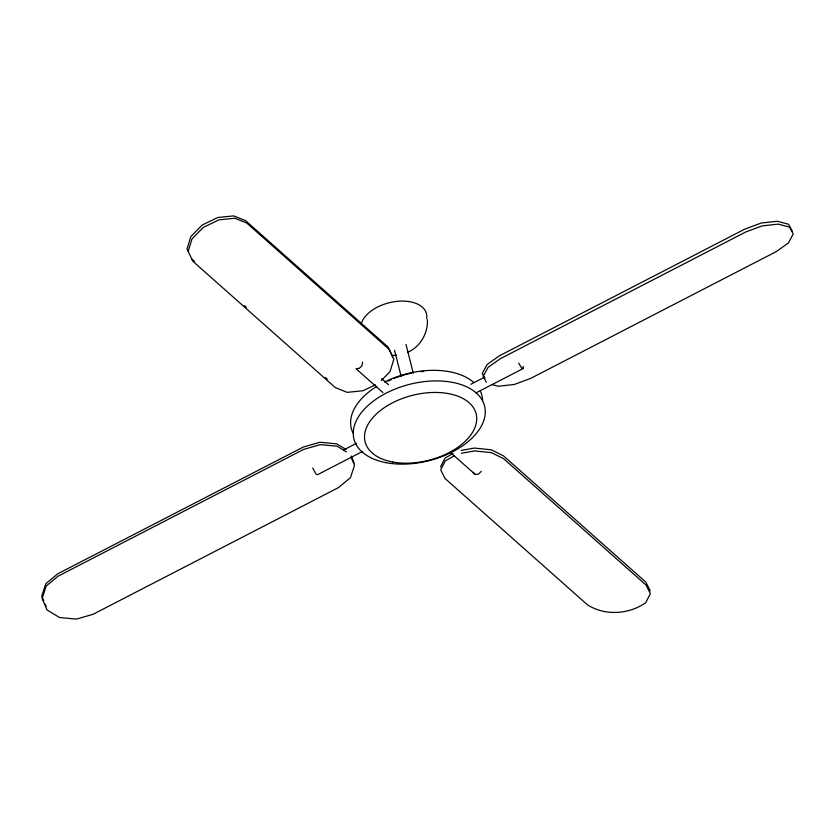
<?xml version="1.0" encoding="UTF-8"?>
<svg xmlns="http://www.w3.org/2000/svg" width="835" height="835" viewBox="0 0 835 835"><rect width="100%" height="100%" fill="white"/><g stroke="black" fill="none" stroke-linecap="round" stroke-linejoin="round"><path stroke-width="1.25" d="M427.405 319.659C428.031 333.113 420.433 346.755 407.897 352.182M475.825 392.982L523.169 368.538L523.19 366.377M362.599 362.139L362.056 365.594L359.321 368.318L356.002 368.715L382.931 392.596M188.178 251.345L191.977 238.967L203.229 227.444L218.927 219.855L234.854 218.238L246.743 223.029L389.162 349.354L393.828 359.248L390.029 371.627L381.365 380.489M440.525 466.974L445.18 457.966L453.081 453.562M481.294 471.347L478.559 474.071L475.24 474.478L450.232 452.299M454.376 455.795L445.347 460.836L440.692 469.844L445.045 478.507L587.464 604.832C604.937 616.021 628.953 614.518 645.726 602.682L650.371 593.675L646.019 585.001L503.599 458.686L491.397 452.664L474.624 450.921L461.379 453.269M343.884 449.814L356.587 443.26M470.898 384.246L484.749 377.096M362.672 451.391L317.644 474.635L316.183 474.249L312.687 468.07M375.406 384.768L363.079 390.738L347.151 392.356L335.263 387.565L192.843 261.251L187.019 248.987L190.818 236.618L202.08 225.095L217.768 217.507L233.696 215.889L245.584 220.67L388.004 346.995L392.669 356.9M461.212 450.409L474.457 448.061L491.23 449.804L503.432 455.816L645.852 582.141L650.215 590.815M391.74 355.491L396.479 355.188M491.481 384.476L498.318 386.25L514.308 384.465L530.611 378.422L776.101 251.69L788.344 243.006L793.25 233.998L789.503 227.089L778.105 224.124L762.115 225.909L745.812 231.953L500.322 358.685L488.078 367.379L483.173 376.376L486.387 382.305M523.169 368.538L521.708 368.151L518.692 363.121M346.108 449.522L336.682 443.855L319.836 442.268L303.23 447.09L57.73 573.812L45.8 583.738L41.75 596.106L43.712 600.709M346.473 451.881L337.058 446.214L320.212 444.627L303.596 449.439L58.106 576.171L46.175 586.087L42.126 598.465L47.031 609.967L59.598 617.524L76.434 619.111L93.05 614.299L338.54 487.567L350.47 477.641L354.531 465.272L351.086 457.215M381.793 378.735L388.525 384.705M191.685 258.892L194.618 261.491M244.363 305.62L246.315 307.343M325.326 377.43L327.278 379.163M473.278 472.318L475.24 474.478M792.3 231.138L788.553 224.229L777.155 221.265L761.165 223.049L744.862 229.093L499.372 355.825L487.129 364.509L482.223 373.516L484.905 378.453M351.211 456.014L354.155 462.924M45.184 604.164L46.175 606.46M405.956 344.354L413.273 373.255M394.537 350.251L401.217 376.637M352.881 432.791A67.353 39.391 -14.2 0 1 376.836 386.313M384.538 382.012A67.353 39.391 -14.2 0 1 473.685 382.461M480.313 391.062A67.353 39.391 -14.2 0 1 482.599 401.092M388.16 381.125A57.25 33.483 -14.2 0 1 391.427 379.581M393.682 378.61A57.25 33.483 -14.2 0 1 399.454 376.418M400.623 376.032A57.25 33.483 -14.2 0 1 411.488 373.151M421.247 371.679A57.25 33.483 -14.2 0 1 423.679 371.481M361.211 324.105A33.671 19.696 -14.2 0 1 398.055 301.278A33.671 19.696 -14.2 0 1 426.643 318.615M386.396 462.736A67.353 39.391 -14.2 0 0 485.281 411.686A67.353 39.391 -14.2 0 0 386.156 393.139A67.353 39.391 -14.2 0 0 386.396 462.736M392.669 461.995A57.25 33.483 -14.2 0 0 476.722 418.606A57.25 33.483 -14.2 0 0 392.46 402.846A57.25 33.483 -14.2 0 0 392.669 461.995"/></g></svg>
